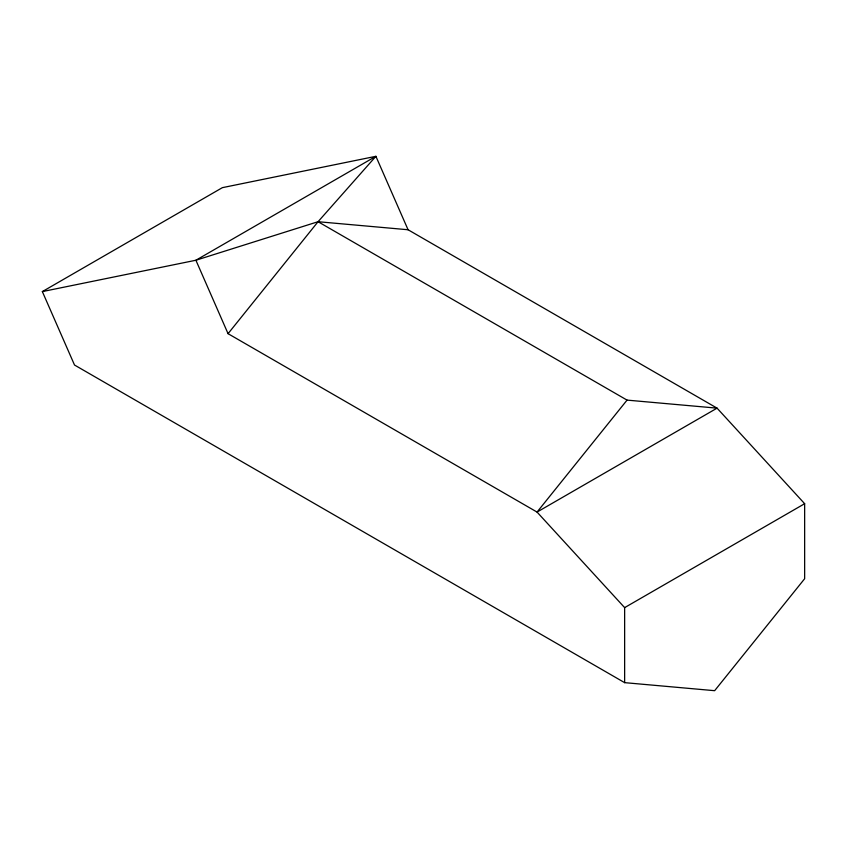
<?xml version="1.0" encoding="UTF-8"?>
<svg xmlns="http://www.w3.org/2000/svg" width="847" height="847" viewBox="0 0 847 847"><rect width="100%" height="100%" fill="white"/><g stroke="black" fill="none" stroke-linecap="round" stroke-linejoin="round"><path stroke-width="1.27" d="M624.641 682.65L624.641 607.627L537.051 512.075L228.055 333.676L318.059 221.713L375.899 156.314L408.063 229.749L717.06 408.148L804.65 503.7L804.65 578.723L714.646 690.686L624.641 682.65L74.515 365.025L42.35 291.59L222.359 187.663L375.899 156.314L195.901 260.241L42.35 291.59M627.055 400.112L537.051 512.075L717.06 408.148L627.055 400.112L318.059 221.713L195.901 260.241L228.055 333.676M624.641 607.627L804.65 503.7M318.059 221.713L408.063 229.749"/></g></svg>
